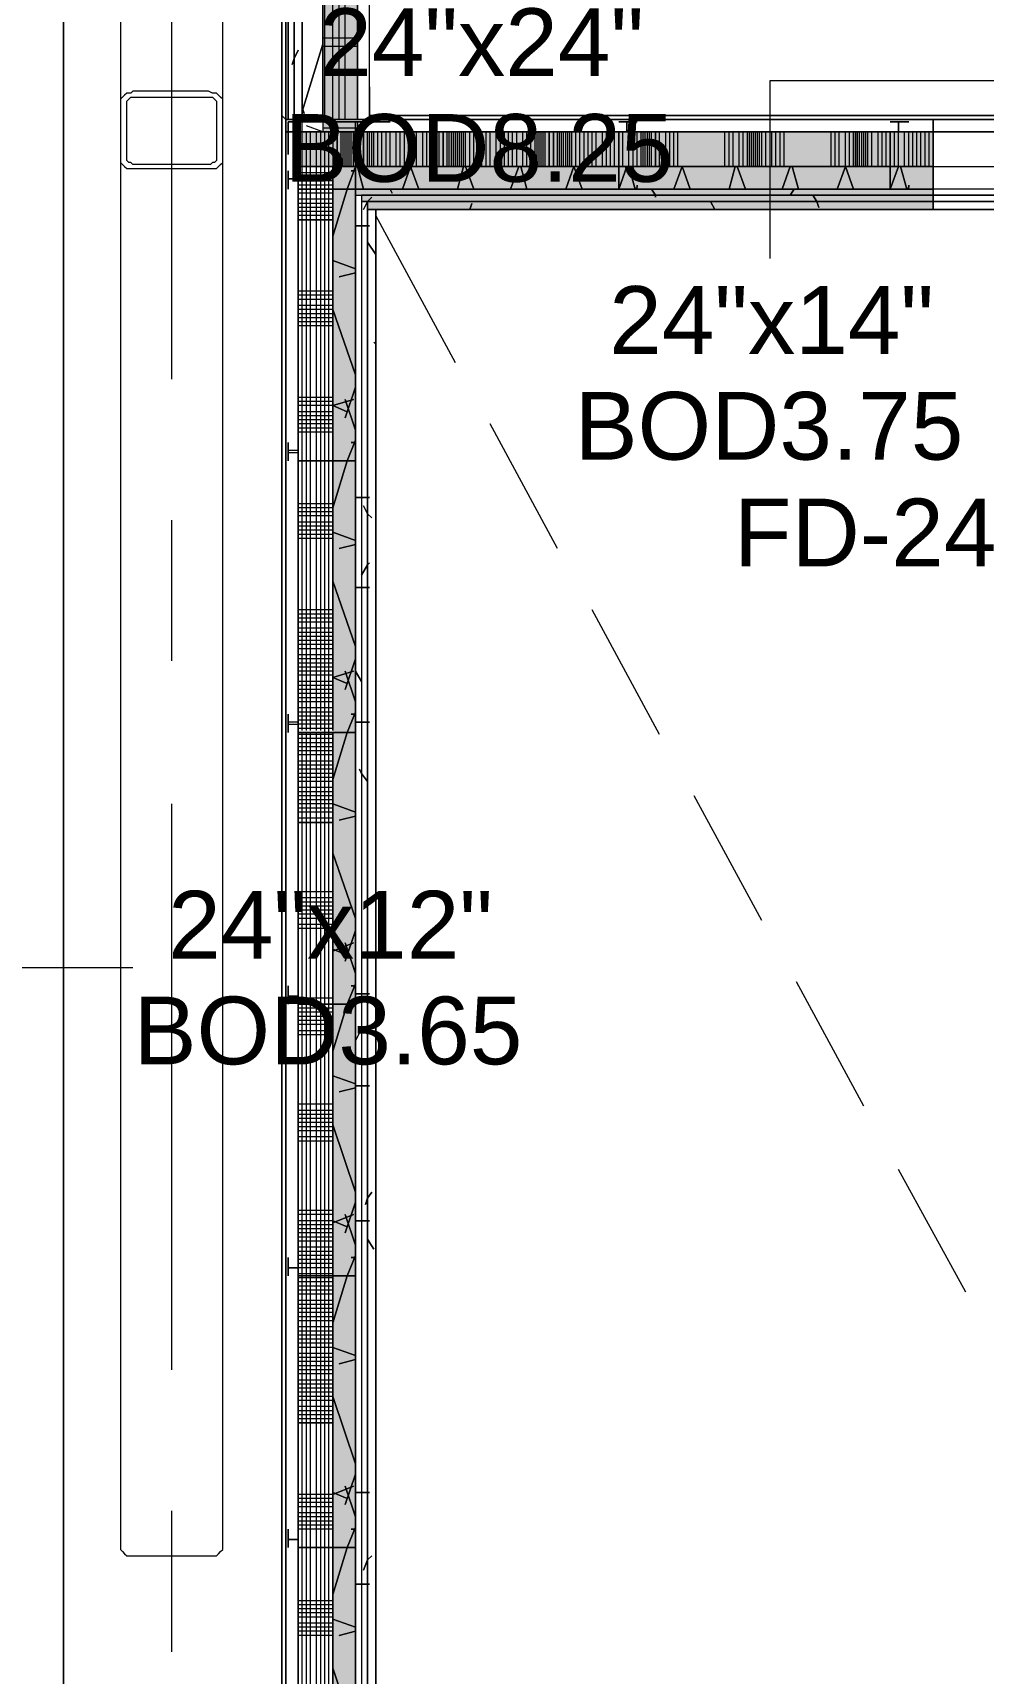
# Model space of a CAD drawing. Header units: metres. Extents: x -2 to 207, y -8 to 52.
# Drawn here: x 39.695 to 41.828, y 27.783 to 31.462 of the extents above; entities that cross this region are included whole.
import ezdxf

# ---------------------------------------------------------------- set-up
doc = ezdxf.new("R2010")
doc.units = ezdxf.units.M
doc.layers.add('HVAC - Ductos', color=5, linetype='Continuous', lineweight=0)
doc.layers.add('PDF_Text', color=7, linetype='Continuous', lineweight=0)
doc.layers.add('PDF_Geometry', color=7, linetype='Continuous', lineweight=0, true_color=0xaaaaaa)
doc.layers.add('PDF_Solid Fills', color=7, linetype='Continuous', lineweight=0, true_color=0xffffff)
doc.styles.add('PDF Helvetica', font='')
doc.styles.get('PDF Helvetica').set_extended_font_data('Helvetica')

msp = doc.modelspace()

# ---------------------------------------------------------------- hatches: boundary and pattern name
at = {"layer": 'PDF_Solid Fills', "lineweight": 0, "transparency": 33554559}
h = msp.add_hatch(color=256, dxfattribs=at)
h.paths.add_polyline_path([(40.3458, 31.2673), (40.4236, 31.2673), (40.4236, 32.7564), (40.3458, 32.7564)])
h.paths.add_polyline_path([(40.3458, 31.2399), (40.4236, 31.2399), (40.4236, 31.2627), (40.3458, 31.2627)])
h = msp.add_hatch(color=256, dxfattribs=at)
h.paths.add_polyline_path([(41.7157, 31.162), (41.7157, 31.2399), (40.2908, 31.2399), (40.2908, 31.162)])
h.paths.add_polyline_path([(43.4476, 31.2399), (43.4476, 31.162), (43.7591, 31.162), (43.7591, 31.2399)])
h.paths.add_polyline_path([(42.403, 31.2399), (42.403, 31.162), (42.7649, 31.162), (42.7649, 31.2399)])
h = msp.add_hatch(color=256, dxfattribs=at)
h.paths.add_polyline_path([(41.7157, 31.162), (41.7157, 31.2399), (40.2908, 31.2399), (40.2908, 31.162)])
h.paths.add_polyline_path([(43.4476, 31.2399), (43.4476, 31.162), (43.7591, 31.162), (43.7591, 31.2399)])
h.paths.add_polyline_path([(42.403, 31.2399), (42.403, 31.162), (42.7649, 31.162), (42.7649, 31.2399)])
h = msp.add_hatch(color=256, dxfattribs=at)
h.paths.add_polyline_path([(41.7157, 31.1116), (41.7157, 31.1619), (40.3687, 31.1619), (40.3687, 31.1116)])
h.paths.add_polyline_path([(43.4476, 31.1619), (43.4476, 31.1116), (43.7087, 31.1116), (43.7087, 31.1619)])
h.paths.add_polyline_path([(42.403, 31.1619), (42.403, 31.1116), (42.7649, 31.1116), (42.7649, 31.1619)])
h = msp.add_hatch(color=256, dxfattribs=at)
h.paths.add_polyline_path([(41.7157, 31.1116), (41.7157, 31.1619), (40.3687, 31.1619), (40.3687, 31.1116)])
h.paths.add_polyline_path([(43.4476, 31.1619), (43.4476, 31.1116), (43.7087, 31.1116), (43.7087, 31.1619)])
h.paths.add_polyline_path([(42.403, 31.1619), (42.403, 31.1116), (42.7649, 31.1116), (42.7649, 31.1619)])
h = msp.add_hatch(color=256, dxfattribs=at)
h.paths.add_polyline_path([(40.3687, 26.2366), (40.4191, 26.2366), (40.4191, 31.1115), (40.3687, 31.1115)])
h.paths.add_polyline_path([(40.4145, 25.6273), (40.4191, 26.2312), (40.4191, 26.2321), (40.3687, 26.2321), (40.3687, 25.6227)])
h = msp.add_hatch(color=256, dxfattribs=at)
h.paths.add_polyline_path([(40.3687, 26.2366), (40.4191, 26.2366), (40.4191, 31.1115), (40.3687, 31.1115)])
h.paths.add_polyline_path([(40.4145, 25.6273), (40.4191, 26.2312), (40.4191, 26.2321), (40.3687, 26.2321), (40.3687, 25.6227)])
h = msp.add_hatch(color=256, dxfattribs=at)
h.paths.add_polyline_path([(41.7157, 31.0979), (41.7157, 31.1115), (40.4191, 31.1115), (40.4191, 31.0979)])
h.paths.add_polyline_path([(43.4476, 31.0979), (43.695, 31.0979), (43.695, 31.1115), (43.4476, 31.1115)])
h.paths.add_polyline_path([(42.7649, 31.0979), (42.7649, 31.1115), (42.403, 31.1115), (42.403, 31.0979)])
h = msp.add_hatch(color=256, dxfattribs=at)
h.paths.add_polyline_path([(41.7157, 31.0979), (41.7157, 31.1115), (40.4191, 31.1115), (40.4191, 31.0979)])
h.paths.add_polyline_path([(43.4476, 31.0979), (43.695, 31.0979), (43.695, 31.1115), (43.4476, 31.1115)])
h.paths.add_polyline_path([(42.7649, 31.0979), (42.7649, 31.1115), (42.403, 31.1115), (42.403, 31.0979)])
h = msp.add_hatch(color=256, dxfattribs=at)
h.paths.add_polyline_path([(41.7157, 31.0841), (41.7157, 31.0979), (40.4328, 31.0979), (40.4328, 31.0841)])
h.paths.add_polyline_path([(43.4476, 31.0979), (43.4476, 31.0841), (43.6767, 31.0841), (43.6767, 31.0979)])
h.paths.add_polyline_path([(42.403, 31.0979), (42.403, 31.0841), (42.7649, 31.0841), (42.7649, 31.0979)])
h = msp.add_hatch(color=256, dxfattribs=at)
h.paths.add_polyline_path([(41.7157, 31.0841), (41.7157, 31.0979), (40.4328, 31.0979), (40.4328, 31.0841)])
h.paths.add_polyline_path([(43.4476, 31.0979), (43.4476, 31.0841), (43.6767, 31.0841), (43.6767, 31.0979)])
h.paths.add_polyline_path([(42.403, 31.0979), (42.403, 31.0841), (42.7649, 31.0841), (42.7649, 31.0979)])
h = msp.add_hatch(color=256, dxfattribs=at)
h.paths.add_polyline_path([(41.7157, 31.0658), (41.7157, 31.0841), (40.4465, 31.0841), (40.4465, 31.0658)])
h.paths.add_polyline_path([(43.4476, 31.0841), (43.4476, 31.0658), (43.6629, 31.0658), (43.6629, 31.0841)])
h.paths.add_polyline_path([(42.403, 31.0841), (42.403, 31.0658), (42.7649, 31.0658), (42.7649, 31.0841)])
h = msp.add_hatch(color=256, dxfattribs=at)
h.paths.add_polyline_path([(41.7157, 31.0658), (41.7157, 31.0841), (40.4465, 31.0841), (40.4465, 31.0658)])
h.paths.add_polyline_path([(43.4476, 31.0841), (43.4476, 31.0658), (43.6629, 31.0658), (43.6629, 31.0841)])
h.paths.add_polyline_path([(42.403, 31.0841), (42.403, 31.0658), (42.7649, 31.0658), (42.7649, 31.0841)])

# ---------------------------------------------------------------- linework, layer by layer
at = {"layer": 'HVAC - Ductos', "lineweight": 0}
for points in [[(41.8807, 31.3544), (41.3492, 31.3544), (41.3492, 30.9558)], [(39.0858, 29.3659), (39.9197, 29.3659)]]:
    msp.add_lwpolyline(points, dxfattribs=at)
at = {"layer": 'PDF_Geometry', "lineweight": 0}
for points in [[(40.4511, 32.7289), (40.7948, 32.7289), (40.7948, 32.9121), (40.2679, 32.9121), (39.457, 32.9121), (39.457, 32.6969), (40.2679, 32.6969), (40.2679, 31.2673), (40.2633, 31.2673), (40.2633, 31.2399), (40.2633, 31.0657), (40.2633, 25.6227)], [(40.7948, 32.7564), (40.7948, 32.8297), (40.3458, 32.8297), (40.3458, 32.7564), (40.3458, 32.7289), (40.3458, 32.5502), (40.3458, 31.9408), (40.3458, 31.2673), (40.3458, 31.2399), (40.2999, 31.2399), (40.2908, 31.2399), (40.2908, 31.1619), (40.2908, 31.0657), (40.2908, 25.6456)], [(40.2999, 32.7289), (40.2999, 31.2673), (40.2999, 32.8297), (40.3458, 32.8297), (40.3458, 32.7289), (40.3458, 32.5502), (40.3458, 31.9408), (40.3458, 31.2673), (40.3458, 31.9408), (40.3458, 32.5502), (40.3458, 32.7289), (40.3458, 32.7564), (40.4237, 32.7564), (40.4237, 32.7289), (40.4237, 31.2673)], [(40.4511, 31.2673), (43.7271, 31.2673), (43.7271, 32.7289), (43.7499, 32.7289), (43.7499, 31.2673), (43.7499, 32.7564), (43.8279, 32.7564), (43.8279, 32.2203), (43.8279, 31.611), (43.8279, 31.2673), (43.8279, 31.611), (43.8279, 32.2203), (43.8279, 32.8297), (43.8783, 32.8297), (43.8783, 32.2615)], [(31.7643, 32.7289), (31.7643, 32.7106), (31.2694, 32.7106), (31.2694, 32.6969), (31.7643, 32.6969), (38.733, 32.6969), (39.457, 32.6969), (40.2679, 32.6969), (40.2679, 32.7243), (40.2679, 32.6969), (40.2679, 31.2673), (40.2817, 31.2673)], [(39.457, 32.6969), (39.457, 32.7106), (40.2679, 32.7106), (40.2817, 32.7106), (40.2817, 31.2673), (40.2999, 31.2673), (40.2999, 31.2719)], [(40.4237, 32.7289), (40.4237, 31.2673), (40.4237, 32.7289)], [(39.6539, 32.6969), (39.7639, 32.6969), (39.7639, 25.7281), (39.6539, 25.7281), (39.6539, 27.2355), (39.6539, 25.7281), (39.6539, 27.2355), (39.6539, 25.7281)], [(39.7639, 25.7281), (39.7639, 32.6969)], [(40.2999, 31.2673), (40.2633, 31.2673), (40.2633, 32.6831), (40.2633, 31.2673), (40.2633, 25.7418), (40.2633, 31.2673), (40.2587, 31.2719), (40.2541, 31.2765), (40.2541, 25.7556), (40.2541, 31.2765), (40.2587, 31.2719), (40.2633, 31.2673), (40.2633, 25.7418)], [(40.1213, 28.3946), (40.1213, 32.1471), (40.1213, 32.1562), (40.1167, 32.1608), (40.1121, 32.1654), (40.1075, 32.1654), (40.0984, 32.1699), (40.0892, 32.1699), (39.9197, 32.1699), (39.9151, 32.1699), (39.9059, 32.1654), (39.9013, 32.1654), (39.8967, 32.1608), (39.8922, 32.1562), (39.8922, 32.1471), (39.8922, 28.3946)], [(40.0068, 31.9546), (40.0068, 30.6855)], [(40.4511, 31.3406), (40.4511, 31.9042)], [(40.4511, 31.3406), (40.4511, 31.9042)], [(40.4511, 31.2673), (41.7157, 31.2673), (41.7157, 31.0657), (40.4649, 31.0657), (40.4649, 25.7281), (40.1213, 25.7281)], [(40.2633, 31.2673), (40.2633, 25.7418), (40.2633, 31.2673)], [(40.2633, 25.7418), (40.2633, 31.2673), (40.2633, 31.2399), (40.2679, 31.2399), (40.4191, 31.2399), (41.7157, 31.2399), (41.7157, 31.2673), (40.4511, 31.2673), (43.7271, 31.2673), (40.4511, 31.2673), (43.7271, 31.2673), (43.4476, 31.2673), (43.4476, 31.2399), (43.7087, 31.2399), (43.86, 31.2399), (43.86, 31.2673), (43.86, 22.9241)], [(40.2633, 31.2673), (40.2633, 25.7418), (40.2633, 31.2673)], [(40.2679, 25.6227), (40.2908, 25.6227), (40.2908, 25.6456), (40.2908, 31.2399), (40.2679, 31.2399), (40.2633, 31.2399), (40.2633, 25.6227)], [(40.4237, 31.2627), (40.4237, 31.2399), (40.4191, 31.2399), (40.3458, 31.2399), (40.4191, 31.2399), (40.4237, 31.2399), (41.7157, 31.2399), (41.7157, 31.2673), (41.7157, 31.0657), (40.4649, 31.0657), (40.4649, 25.6227), (40.4649, 25.696), (40.4649, 25.7144), (40.4649, 25.7281), (40.4649, 25.7144), (40.2679, 25.7144)], [(40.2679, 31.2353), (40.2679, 31.2399)], [(40.3458, 31.2399), (40.2999, 31.2399), (40.2999, 31.2627)], [(40.3687, 29.8974), (40.3687, 30.5022), (40.3687, 31.0657), (40.3687, 31.1115), (40.3687, 31.1619), (40.4191, 31.1619), (41.0101, 31.1619), (41.6195, 31.1619), (41.7157, 31.1619), (41.7157, 31.2399)], [(42.403, 31.2399), (41.7157, 31.2399), (42.403, 31.2399)], [(39.8922, 31.1803), (39.8922, 28.0648), (39.8922, 28.0602), (39.8967, 28.0556), (39.9013, 28.051), (39.9059, 28.0464), (39.9151, 28.0464), (39.9197, 28.0464), (40.0892, 28.0464), (40.0984, 28.0464), (40.1075, 28.0464), (40.1121, 28.051), (40.1167, 28.0556), (40.1213, 28.0602), (40.1213, 28.0648), (40.1213, 31.1803)], [(40.2908, 25.6456), (40.2908, 31.1619), (40.3687, 31.1619), (40.3687, 31.1115), (40.3687, 30.5022), (40.3687, 29.8974), (40.3687, 30.5022), (40.3687, 31.1115), (40.4191, 31.1115), (40.4191, 30.5022), (40.4191, 29.8928), (40.4191, 29.2835), (40.4191, 28.6741), (40.4191, 28.0648), (40.4191, 27.4554)], [(40.4191, 27.4554), (40.4191, 28.0648), (40.4191, 28.6741), (40.4191, 29.2835), (40.4191, 29.8928), (40.4191, 30.5022), (40.4191, 31.0657), (40.4191, 31.0979), (40.4191, 31.1115), (41.7157, 31.1115), (41.7157, 31.1619), (42.403, 31.1619)], [(41.7157, 31.1619), (42.403, 31.1619), (42.7649, 31.1619), (43.4476, 31.1619)], [(40.4191, 26.2366), (40.4191, 26.846), (40.4191, 27.4554), (40.4191, 28.0648), (40.4191, 28.6741), (40.4191, 29.2835), (40.4191, 29.8928), (40.4191, 30.5022), (40.4191, 31.0979), (40.4328, 31.0979), (40.4328, 25.6227), (40.4191, 25.6227), (40.4191, 26.2321), (40.4191, 25.6227), (40.4191, 26.2321)], [(43.4476, 31.0979), (43.4476, 31.1115), (42.7649, 31.1115), (42.403, 31.1115), (41.7157, 31.1115), (41.7157, 31.0979), (40.4328, 31.0979), (40.4328, 31.0841), (40.4328, 31.0657), (40.4328, 25.6227)], [(43.4476, 31.0841), (42.7649, 31.0841), (42.403, 31.0841), (42.403, 31.0979), (41.7157, 31.0979), (42.403, 31.0979), (42.7649, 31.0979), (43.4476, 31.0979), (43.4476, 31.0841), (43.6629, 31.0841), (43.6767, 31.0841), (43.6767, 22.9562), (43.6629, 22.9562), (40.4465, 22.9562), (40.4465, 22.9699), (40.4465, 25.719)], [(42.403, 31.0979), (42.403, 31.1115), (41.7157, 31.1115)], [(41.7157, 31.0841), (41.7157, 31.0979)], [(40.4465, 25.6227), (40.4465, 31.0657), (40.4465, 31.0841), (41.7157, 31.0841), (41.7157, 31.0657), (42.403, 31.0657), (41.7157, 31.0657)], [(40.4649, 31.0657), (40.4649, 25.6227), (40.4649, 31.0657)], [(40.4649, 31.0657), (41.7157, 31.0657), (40.4649, 31.0657)], [(40.6436, 30.7221), (40.4649, 31.052)], [(42.403, 31.0657), (42.403, 31.0841), (41.7157, 31.0841), (42.403, 31.0841)], [(40.8727, 30.3052), (40.7214, 30.5847)], [(40.4145, 30.5022), (40.4191, 30.5022), (40.4191, 30.5068)], [(40.0068, 30.3693), (40.0068, 30.0532)], [(41.1018, 29.8882), (40.9506, 30.1677)], [(40.4145, 25.6227), (40.3687, 25.6227), (40.3687, 25.6456), (40.3687, 26.2366), (40.3687, 26.846), (40.3687, 27.4554), (40.3687, 28.0648), (40.3687, 28.6741), (40.3687, 29.2835), (40.3687, 29.8928), (40.3687, 29.2835), (40.3687, 28.6741), (40.3687, 28.0648), (40.3687, 27.4554), (40.3687, 26.846), (40.3687, 26.2366), (40.3687, 25.6456), (40.3687, 25.6227), (40.2908, 25.6227)], [(40.3687, 29.8928), (40.3687, 29.2835), (40.3687, 28.6741), (40.3687, 28.0648), (40.3687, 27.4554), (40.3687, 26.846), (40.3687, 26.2366), (40.3687, 25.6456), (40.3687, 25.6227)], [(40.0068, 29.7325), (40.0068, 28.4634)], [(41.3309, 29.4713), (41.1796, 29.7508)], [(41.5599, 29.0544), (41.4087, 29.3338)], [(40.3229, 29.2835), (40.3275, 29.2835)], [(41.789, 28.6374), (41.6378, 28.9123)], [(39.8922, 28.3946), (39.8922, 28.1655)], [(40.1213, 28.1655), (40.1213, 28.3946)], [(40.0068, 28.1472), (40.0068, 27.8311)]]:
    msp.add_lwpolyline(points, dxfattribs=at)
for points in [[(40.2679, 31.2673), (40.2817, 31.2673), (40.2817, 32.8939), (40.2679, 32.8939), (40.2679, 31.2673), (40.2679, 32.9121), (40.2679, 32.8801), (40.2679, 32.7289)], [(40.2817, 31.2673), (40.2999, 31.2673), (40.2999, 32.8801), (40.2817, 32.8801)], [(40.2633, 31.2673), (40.2679, 31.2673), (40.2679, 32.6418), (40.2679, 31.2673), (40.2679, 32.6831), (40.2679, 31.2673), (40.2633, 31.2673), (40.2587, 31.2719), (40.2541, 31.2765), (40.2541, 32.6693), (40.2541, 31.2765), (40.2541, 25.7556), (40.2541, 31.2765), (40.2587, 31.2719)], [(40.2633, 31.2673), (40.2633, 32.6831)], [(40.2541, 31.2765), (40.2541, 32.6693)], [(39.8922, 31.1803), (39.8922, 31.1711), (39.8967, 31.1665), (39.9013, 31.1619), (39.9059, 31.1574), (39.9151, 31.1574), (39.9197, 31.1574), (40.0892, 31.1574), (40.0984, 31.1574), (40.1075, 31.1574), (40.1121, 31.1619), (40.1167, 31.1665), (40.1213, 31.1711), (40.1213, 31.1803), (40.1213, 31.3086), (40.1213, 31.3132), (40.1167, 31.3178), (40.1121, 31.3224), (40.1075, 31.3269), (40.0984, 31.3269), (40.0892, 31.3315), (39.9197, 31.3315), (39.9151, 31.3269), (39.9059, 31.3269), (39.9013, 31.3224), (39.8967, 31.3178), (39.8922, 31.3132), (39.8922, 31.3086)], [(40.0892, 31.1665), (39.9197, 31.1665), (39.9151, 31.1711), (39.9105, 31.1711), (39.9059, 31.1757), (39.9059, 31.1803), (39.9059, 31.3086), (39.9105, 31.3132), (39.9151, 31.3178), (39.9197, 31.3178), (40.0892, 31.3178), (40.0938, 31.3178), (40.0984, 31.3178), (40.103, 31.3132), (40.1075, 31.3086), (40.1075, 31.1803), (40.1075, 31.1757), (40.103, 31.1711), (40.0984, 31.1711), (40.0938, 31.1665)], [(40.4511, 31.2673), (40.4511, 31.3406), (40.4511, 31.2673), (40.2999, 31.2673)], [(40.2999, 31.2903), (40.2999, 31.2673)], [(43.7271, 31.2765), (40.4511, 31.2765)], [(43.7271, 31.2765), (40.4511, 31.2765)], [(40.2679, 31.2627), (40.2679, 31.1895), (40.2679, 31.2627), (40.4191, 31.2627)], [(41.7157, 31.1619), (41.7157, 31.2399), (40.4191, 31.2399), (40.2908, 31.2399), (40.2908, 31.1619), (40.4191, 31.1619), (41.0101, 31.1619), (41.6195, 31.1619)], [(40.4191, 31.1115), (40.4465, 31.1115), (40.4191, 31.1115), (40.4191, 31.2627), (40.497, 31.2627), (40.4191, 31.2627)], [(40.4191, 31.2399), (40.4191, 31.2627)], [(43.7271, 31.2673), (40.4511, 31.2673)], [(40.6161, 31.2673), (43.6079, 31.2673)], [(41.0514, 31.2399), (41.0285, 31.2399), (41.0285, 31.2627), (41.0101, 31.2627), (41.0468, 31.2627), (41.0514, 31.2627), (41.0468, 31.2627), (41.0422, 31.2627), (41.0468, 31.2627), (41.0514, 31.2627), (41.0468, 31.2627), (41.0101, 31.2627), (41.0285, 31.2627), (41.0285, 31.2399), (41.0101, 31.2399), (41.0101, 31.1161), (41.0101, 31.1115), (41.0468, 31.1115), (41.0514, 31.1115), (41.0514, 31.1161), (41.0514, 31.1207), (41.0514, 31.1161), (41.0468, 31.1115), (41.0101, 31.1115), (41.0101, 31.1161), (41.0101, 31.2399)], [(41.6608, 31.2399), (41.6378, 31.2399), (41.6378, 31.2627), (41.6195, 31.2627), (41.6608, 31.2627), (41.6516, 31.2627), (41.6608, 31.2627), (41.6195, 31.2627), (41.6378, 31.2627), (41.6378, 31.2399), (41.6195, 31.2399), (41.6195, 31.1161), (41.6195, 31.1115), (41.6562, 31.1115), (41.6608, 31.1115), (41.6608, 31.1161), (41.6608, 31.1207), (41.6608, 31.1161), (41.6562, 31.1115), (41.6195, 31.1115), (41.6195, 31.1161), (41.6195, 31.2399)], [(42.403, 31.2673), (41.7157, 31.2673)], [(40.2908, 31.1528), (40.2908, 31.1345), (40.2679, 31.1345), (40.2679, 31.1299), (40.2679, 31.1161), (40.2679, 31.1528), (40.2679, 31.1482), (40.2679, 31.1528), (40.2679, 31.1115), (40.2679, 31.1299), (40.2679, 31.1345), (40.2725, 31.1345), (40.2908, 31.1345), (40.2908, 31.1115), (40.2954, 31.1115), (40.4191, 31.1115), (40.4191, 31.1528), (40.4099, 31.1528), (40.4191, 31.1528), (40.4191, 31.1115), (40.2954, 31.1115), (40.2908, 31.1115)], [(41.7157, 31.1115), (41.7157, 31.1619), (41.6195, 31.1619), (41.0101, 31.1619), (40.4191, 31.1619), (40.3687, 31.1619), (40.3687, 31.1115), (40.4191, 31.1115)], [(39.7639, 31.0703), (39.7639, 31.0979)], [(41.7157, 31.0979), (41.7157, 31.1115), (40.4191, 31.1115), (40.4191, 31.0979)], [(41.7157, 31.0841), (41.7157, 31.0979), (40.4328, 31.0979), (40.4328, 31.0841)], [(40.4328, 25.6227), (40.4465, 25.6227), (40.4465, 31.0841), (40.4328, 31.0841)], [(41.7157, 31.0657), (41.7157, 31.0841), (40.4465, 31.0841), (40.4465, 31.0657)], [(40.4465, 25.6227), (40.4649, 25.6227), (40.4649, 31.0657), (40.4465, 31.0657)], [(41.7157, 31.0657), (42.403, 31.0657)], [(39.7639, 30.6626), (39.7639, 30.6946)], [(40.2908, 30.5435), (40.2908, 30.5251), (40.2679, 30.5251), (40.2679, 30.5205), (40.2679, 30.5068), (40.2679, 30.5022), (40.2679, 30.5068), (40.2679, 30.5435), (40.2679, 30.5389), (40.2679, 30.5435), (40.2679, 30.5022), (40.2679, 30.5205), (40.2725, 30.5205), (40.2908, 30.5205), (40.2908, 30.5022), (40.2954, 30.5022), (40.4191, 30.5022), (40.4191, 30.5435), (40.4099, 30.5435), (40.4191, 30.5435), (40.4191, 30.5022), (40.2954, 30.5022), (40.2908, 30.5022)], [(39.7639, 30.2594), (39.7639, 30.2868)], [(40.2908, 29.9341), (40.2908, 29.9157), (40.2679, 29.9157), (40.2679, 29.9112), (40.2679, 29.8928), (40.2679, 29.9341), (40.2679, 29.9295), (40.2679, 29.9341), (40.2679, 29.8928), (40.2679, 29.9112), (40.2725, 29.9112), (40.2908, 29.9112), (40.2908, 29.8928), (40.2954, 29.8928), (40.4191, 29.8928), (40.4191, 29.9341), (40.4099, 29.9341), (40.4191, 29.9341), (40.4191, 29.8928), (40.2954, 29.8928), (40.2908, 29.8928)], [(39.7639, 29.8516), (39.7639, 29.8836)], [(39.7639, 29.4484), (39.7639, 29.4759)], [(40.2908, 29.3247), (40.2908, 29.3018), (40.2679, 29.3018), (40.2679, 29.2835), (40.2679, 29.3247), (40.2679, 29.3201), (40.2679, 29.3247), (40.2679, 29.2835), (40.2679, 29.3018), (40.2725, 29.3018), (40.2908, 29.3018), (40.2908, 29.2835), (40.2954, 29.2835), (40.4191, 29.2835), (40.4191, 29.3247), (40.4099, 29.3247), (40.4191, 29.3247), (40.4191, 29.2835), (40.2954, 29.2835), (40.2908, 29.2835)], [(39.7639, 29.0406), (39.7639, 29.0727)], [(40.2908, 28.7153), (40.2908, 28.6924), (40.2679, 28.6924), (40.2679, 28.6741), (40.2679, 28.7153), (40.2679, 28.7062), (40.2679, 28.7153), (40.2679, 28.6741), (40.2679, 28.6924), (40.2725, 28.6924), (40.2908, 28.6924), (40.2908, 28.6741), (40.2954, 28.6741), (40.4191, 28.6741), (40.4191, 28.7108), (40.4191, 28.7153), (40.4099, 28.7153), (40.4191, 28.7153), (40.4191, 28.7108), (40.4191, 28.6741), (40.2954, 28.6741), (40.2908, 28.6741)], [(39.7639, 28.6328), (39.7639, 28.665)], [(39.7639, 28.2297), (39.7639, 28.2572)], [(40.2908, 28.106), (40.2908, 28.083), (40.2679, 28.083), (40.2679, 28.0648), (40.2679, 28.1014), (40.2679, 28.106), (40.2679, 28.1014), (40.2679, 28.0968), (40.2679, 28.1014), (40.2679, 28.106), (40.2679, 28.1014), (40.2679, 28.0648), (40.2679, 28.083), (40.2725, 28.083), (40.2908, 28.083), (40.2908, 28.0648), (40.2954, 28.0648), (40.4191, 28.0648), (40.4191, 28.1014), (40.4191, 28.106), (40.4099, 28.106), (40.4191, 28.106), (40.4191, 28.1014), (40.4191, 28.0648), (40.2954, 28.0648), (40.2908, 28.0648)], [(39.7639, 27.8219), (39.7639, 27.8539)]]:
    msp.add_lwpolyline(points, close=True, dxfattribs=at)
at = {"layer": 'PDF_Geometry', "color": 254, "lineweight": 0, "true_color": 0xeaeaea}
for points in [[(40.3503, 31.2673), (40.3503, 32.7289), (40.3503, 32.7564), (40.3503, 32.8297)], [(40.3687, 31.2673), (40.3687, 32.7289), (40.3687, 32.7564), (40.3687, 32.8297)], [(40.3825, 31.2673), (40.3825, 31.9408), (40.3825, 32.5502), (40.3825, 32.7564), (40.3825, 32.8297)], [(40.3962, 31.2673), (40.3962, 31.9408), (40.3962, 32.5502), (40.3962, 32.7289), (40.3962, 32.7564), (40.3962, 32.8297)], [(40.3458, 31.4506), (40.4237, 31.4506)], [(40.3458, 31.4323), (40.4237, 31.4323)], [(40.3458, 31.249), (40.4191, 31.249), (40.4237, 31.249)]]:
    msp.add_lwpolyline(points, dxfattribs=at)
for points in [[(40.2771, 31.391), (40.2817, 31.4048), (40.2908, 31.4231), (40.2817, 31.4048)], [(40.4465, 31.0841), (40.4557, 31.0933), (40.4465, 31.0841), (40.4374, 31.0657)], [(40.497, 31.1115), (40.5016, 31.1024)], [(41.0926, 31.0979), (41.0926, 31.0933), (41.0926, 31.0979), (41.0834, 31.1115)], [(41.395, 31.0979), (41.4041, 31.1115)], [(41.4454, 31.0979), (41.4545, 31.0841), (41.4591, 31.0703), (41.4545, 31.0841), (41.4454, 31.0979), (41.4408, 31.0979)], [(40.6757, 31.0657), (40.6803, 31.0795)], [(41.2163, 31.0841), (41.2255, 31.0657)], [(40.4465, 31.0291), (40.4328, 31.0291), (40.4191, 31.0291), (40.4328, 31.0291), (40.4465, 31.0291), (40.4511, 31.0291)], [(40.4465, 30.9924), (40.4649, 30.965)], [(40.4603, 30.768), (40.4649, 30.7634)], [(40.4465, 30.4197), (40.4328, 30.4197), (40.4191, 30.4197), (40.4328, 30.4197), (40.4465, 30.4197), (40.4511, 30.4197)], [(40.4374, 30.4014), (40.4465, 30.3831), (40.4557, 30.3739), (40.4465, 30.3831)], [(40.4328, 30.2456), (40.4465, 30.2686), (40.4511, 30.2732), (40.4465, 30.2686)], [(40.4465, 30.2182), (40.4328, 30.2182), (40.4191, 30.2182), (40.4328, 30.2182), (40.4465, 30.2182), (40.4511, 30.2182)], [(40.4191, 30.0303), (40.4328, 30.0074)], [(40.4465, 29.9157), (40.4328, 29.9157), (40.4191, 29.9157), (40.4328, 29.9157), (40.4465, 29.9157), (40.4511, 29.9157)], [(40.4328, 29.8012), (40.4465, 29.7828), (40.4328, 29.8012), (40.4283, 29.8104)], [(40.4465, 29.3064), (40.4328, 29.3064), (40.4191, 29.3064), (40.4328, 29.3064), (40.4465, 29.3064), (40.4511, 29.3064)], [(40.4191, 29.201), (40.4328, 29.2285)], [(40.4465, 29.1002), (40.4328, 29.1002), (40.4191, 29.1002), (40.4328, 29.1002), (40.4465, 29.1002), (40.4511, 29.1002)], [(40.4191, 28.9994), (40.4191, 29.004)], [(40.442, 28.8345), (40.4465, 28.8482), (40.4557, 28.8619), (40.4465, 28.8482)], [(40.4465, 28.7978), (40.4328, 28.7978), (40.4191, 28.7978), (40.4328, 28.7978), (40.4465, 28.7978), (40.4511, 28.7978)], [(40.4465, 28.7657), (40.4465, 28.7566), (40.4603, 28.7337), (40.4465, 28.7566)], [(40.4465, 28.1885), (40.4328, 28.1885), (40.4191, 28.1885), (40.4328, 28.1885), (40.4465, 28.1885), (40.4511, 28.1885)], [(40.4374, 28.0144), (40.4465, 28.0372), (40.4557, 28.0464), (40.4465, 28.0372)], [(40.4465, 27.9823), (40.4328, 27.9823), (40.4191, 27.9823), (40.4328, 27.9823), (40.4465, 27.9823), (40.4511, 27.9823)]]:
    msp.add_lwpolyline(points, close=True, dxfattribs=at)
at = {"layer": 'PDF_Geometry', "color": 254, "lineweight": 0, "true_color": 0xdddddd}
for points in [[(40.3458, 31.4368), (40.2999, 31.2857)], [(40.2999, 31.2948), (40.3045, 31.2811)], [(40.4191, 31.1619), (40.4008, 31.1115), (40.3687, 31.0062), (40.4008, 31.1115)], [(40.4237, 31.1619), (40.4374, 31.1115)], [(40.5428, 31.1619), (40.5612, 31.1115), (40.5428, 31.1619), (40.5245, 31.1115)], [(40.6619, 31.1619), (40.6482, 31.1115)], [(40.6665, 31.1619), (40.6848, 31.1115)], [(40.7857, 31.1619), (40.7673, 31.1115)], [(40.7902, 31.1619), (40.8039, 31.1115)], [(40.9093, 31.1619), (40.9277, 31.1115), (40.9093, 31.1619), (40.891, 31.1115)], [(41.0285, 31.1619), (41.0101, 31.1115)], [(41.033, 31.1619), (41.0468, 31.1115)], [(41.1522, 31.1619), (41.1705, 31.1115), (41.1522, 31.1619), (41.1338, 31.1115)], [(41.2712, 31.1619), (41.2575, 31.1115)], [(41.2758, 31.1619), (41.2942, 31.1115)], [(41.395, 31.1619), (41.3767, 31.1115)], [(41.3996, 31.1619), (41.4133, 31.1115)], [(41.5187, 31.1619), (41.537, 31.1115), (41.5187, 31.1619), (41.5004, 31.1115)], [(41.6378, 31.1619), (41.6195, 31.1115)], [(41.6424, 31.1619), (41.6562, 31.1115)], [(40.3687, 30.9512), (40.4191, 30.9329)], [(40.4191, 30.9237), (40.3825, 30.9146)], [(40.3687, 30.8412), (40.4191, 30.6946)], [(40.4191, 30.6672), (40.3962, 30.5984)], [(40.4145, 30.6397), (40.3687, 30.6259), (40.4008, 30.6121), (40.3687, 30.6259)], [(40.3962, 30.6397), (40.4191, 30.5709)], [(40.4191, 30.5481), (40.4008, 30.5022), (40.3687, 30.3968), (40.4008, 30.5022)], [(40.3687, 30.3418), (40.4191, 30.3235)], [(40.4191, 30.3144), (40.3825, 30.3052)], [(40.3687, 30.2319), (40.4191, 30.0853)], [(40.4145, 30.0303), (40.3687, 30.0165), (40.4008, 30.0028), (40.3687, 30.0165)], [(40.4191, 30.0577), (40.3962, 29.9891)], [(40.3962, 30.0303), (40.4191, 29.9615)], [(40.4191, 29.9387), (40.4008, 29.8928), (40.3687, 29.7874), (40.4008, 29.8928)], [(40.3687, 29.7325), (40.4191, 29.7142)], [(40.4191, 29.705), (40.3825, 29.6958)], [(40.3687, 29.6225), (40.4191, 29.4759)], [(40.4191, 29.4484), (40.3962, 29.3797)], [(40.4145, 29.4209), (40.3687, 29.4026)], [(40.3687, 29.4072), (40.4008, 29.3935)], [(40.3962, 29.4209), (40.4191, 29.3522)], [(40.4191, 29.3293), (40.4008, 29.2835), (40.3687, 29.1781), (40.4008, 29.2835)], [(40.3687, 29.1231), (40.4191, 29.1048)], [(40.4191, 29.0956), (40.3825, 29.0865)], [(40.3687, 29.0132), (40.4191, 28.8619)], [(40.4145, 28.8115), (40.3687, 28.7932)], [(40.4191, 28.8391), (40.3962, 28.7703)], [(40.3962, 28.8115), (40.4191, 28.7429)], [(40.3687, 28.7978), (40.4008, 28.784)], [(40.4191, 28.7199), (40.4008, 28.6741), (40.3687, 28.5688), (40.4008, 28.6741)], [(40.3687, 28.5137), (40.4191, 28.4954)], [(40.4191, 28.4863), (40.3825, 28.4771)], [(40.3687, 28.4037), (40.4191, 28.2526)], [(40.4191, 28.2297), (40.3962, 28.161)], [(40.4145, 28.2022), (40.3687, 28.1839)], [(40.3687, 28.1885), (40.4008, 28.1747)], [(40.3962, 28.2022), (40.4191, 28.1334)], [(40.4191, 28.1106), (40.4008, 28.0648), (40.3687, 27.9593), (40.4008, 28.0648)], [(40.3687, 27.9044), (40.4191, 27.8861)], [(40.4191, 27.8769), (40.3825, 27.8677)], [(40.3687, 27.7944), (40.4191, 27.6433)]]:
    msp.add_lwpolyline(points, close=True, dxfattribs=at)
at = {"layer": 'PDF_Geometry', "color": 254, "lineweight": 0, "true_color": 0xd4d4d4}
for points in [[(40.3687, 31.2399), (40.3687, 31.1619), (40.2908, 31.1619)], [(40.2999, 29.8974), (40.2999, 30.5022), (40.2999, 31.1115), (40.2999, 31.1619), (40.2999, 31.2399)], [(40.3091, 29.8974), (40.3091, 30.5022), (40.3091, 31.1115), (40.3091, 31.1619), (40.3091, 31.2399)], [(40.3183, 29.8974), (40.3183, 30.5022), (40.3183, 31.1115), (40.3183, 31.1619), (40.3183, 31.2399)], [(40.3321, 29.8974), (40.3321, 30.5022), (40.3321, 31.1115), (40.3321, 31.1619), (40.3321, 31.2399)], [(40.3412, 29.8974), (40.3412, 30.5022), (40.3412, 31.1115), (40.3412, 31.1619), (40.3412, 31.2399)], [(40.3503, 25.6227), (40.3503, 25.6456), (40.3503, 31.1619), (40.3503, 31.2399)], [(40.3595, 25.6227), (40.3595, 25.6456), (40.3595, 31.1619), (40.3595, 31.2399)], [(40.387, 31.1619), (40.387, 31.2399)], [(40.3916, 31.1619), (40.3916, 31.2399)], [(40.3962, 31.1619), (40.3962, 31.2399)], [(40.4008, 31.1619), (40.4008, 31.2399)], [(40.4054, 31.1619), (40.4054, 31.2399)], [(40.4099, 31.1619), (40.4099, 31.2399)], [(40.4145, 31.1619), (40.4145, 31.2399)], [(40.4237, 31.1619), (40.4237, 31.2399)], [(40.4283, 31.1619), (40.4283, 31.2399)], [(40.4465, 31.1619), (40.4465, 31.2399)], [(40.4511, 31.1619), (40.4511, 31.2399)], [(40.4557, 31.1619), (40.4557, 31.2399)], [(40.4603, 31.1619), (40.4603, 31.2399)], [(40.4695, 31.1619), (40.4695, 31.2399)], [(40.4786, 31.1619), (40.4786, 31.2399)], [(40.4878, 31.1619), (40.4878, 31.2399)], [(40.497, 31.1619), (40.497, 31.2399)], [(40.5108, 31.1619), (40.5108, 31.2399)], [(40.5199, 31.1619), (40.5199, 31.2399)], [(40.529, 31.1619), (40.529, 31.2399)], [(40.5382, 31.1619), (40.5382, 31.2399)], [(40.5474, 31.1619), (40.5474, 31.2399)], [(40.5566, 31.1619), (40.5566, 31.2399)], [(40.5703, 31.1619), (40.5703, 31.2399)], [(40.5794, 31.1619), (40.5794, 31.2399)], [(40.5886, 31.1619), (40.5886, 31.2399)], [(40.5978, 31.1619), (40.5978, 31.2399)], [(40.607, 31.1619), (40.607, 31.2399)], [(40.6161, 31.1619), (40.6161, 31.2399)], [(40.6252, 31.1619), (40.6252, 31.2399)], [(40.6298, 31.1619), (40.6298, 31.2399)], [(40.6344, 31.1619), (40.6344, 31.2399)], [(40.639, 31.1619), (40.639, 31.2399)], [(40.6436, 31.1619), (40.6436, 31.2399)], [(40.6482, 31.1619), (40.6482, 31.2399)], [(40.6528, 31.1619), (40.6528, 31.2399)], [(40.6574, 31.1619), (40.6574, 31.2399)], [(40.6619, 31.1619), (40.6619, 31.2399)], [(40.6665, 31.1619), (40.6665, 31.2399)], [(40.6757, 31.1619), (40.6757, 31.2399)], [(40.6848, 31.1619), (40.6848, 31.2399)], [(40.694, 31.1619), (40.694, 31.2399)], [(40.7032, 31.1619), (40.7032, 31.2399)], [(40.7123, 31.1619), (40.7123, 31.2399)], [(40.7214, 31.1619), (40.7214, 31.2399)], [(40.7352, 31.1619), (40.7352, 31.2399)], [(40.7444, 31.1619), (40.7444, 31.2399)], [(40.7535, 31.1619), (40.7535, 31.2399)], [(40.7627, 31.1619), (40.7627, 31.2399)], [(40.7719, 31.1619), (40.7719, 31.2399)], [(40.7811, 31.1619), (40.7811, 31.2399)], [(40.7948, 31.1619), (40.7948, 31.2399)], [(40.8039, 31.1619), (40.8039, 31.2399)], [(40.8131, 31.1619), (40.8131, 31.2399)], [(40.8223, 31.1619), (40.8223, 31.2399)], [(40.8269, 31.1619), (40.8269, 31.2399)], [(40.8315, 31.1619), (40.8315, 31.2399)], [(40.8361, 31.1619), (40.8361, 31.2399)], [(40.8406, 31.1619), (40.8406, 31.2399)], [(40.8452, 31.1619), (40.8452, 31.2399)], [(40.8727, 31.1619), (40.8727, 31.2399)], [(40.8773, 31.1619), (40.8773, 31.2399)], [(40.8819, 31.1619), (40.8819, 31.2399)], [(40.8864, 31.1619), (40.8864, 31.2399)], [(40.891, 31.1619), (40.891, 31.2399)], [(40.8956, 31.1619), (40.8956, 31.2399)], [(40.9001, 31.1619), (40.9001, 31.2399)], [(40.9047, 31.1619), (40.9047, 31.2399)], [(40.9139, 31.1619), (40.9139, 31.2399)], [(40.9231, 31.1619), (40.9231, 31.2399)], [(40.9323, 31.1619), (40.9323, 31.2399)], [(40.9414, 31.1619), (40.9414, 31.2399)], [(40.9506, 31.1619), (40.9506, 31.2399)], [(40.9597, 31.1619), (40.9597, 31.2399)], [(40.9735, 31.1619), (40.9735, 31.2399)], [(40.9826, 31.1619), (40.9826, 31.2399)], [(40.9918, 31.1619), (40.9918, 31.2399)], [(41.0009, 31.1619), (41.0009, 31.2399)], [(41.0101, 31.1619), (41.0101, 31.2399)], [(41.0193, 31.1619), (41.0193, 31.2399)], [(41.033, 31.1619), (41.033, 31.2399)], [(41.0422, 31.1619), (41.0422, 31.2399)], [(41.0514, 31.1619), (41.0514, 31.2399)], [(41.0606, 31.1619), (41.0606, 31.2399)], [(41.0651, 31.1619), (41.0651, 31.2399)], [(41.0697, 31.1619), (41.0697, 31.2399)], [(41.0743, 31.1619), (41.0743, 31.2399)], [(41.0788, 31.1619), (41.0788, 31.2399)], [(41.0834, 31.1619), (41.0834, 31.2399)], [(41.1018, 31.1619), (41.1018, 31.2399)], [(41.1155, 31.1619), (41.1155, 31.2399)], [(41.1247, 31.1619), (41.1247, 31.2399)], [(41.1338, 31.1619), (41.1338, 31.2399)], [(41.143, 31.1619), (41.143, 31.2399)], [(41.2484, 31.1619), (41.2484, 31.2399)], [(41.2575, 31.1619), (41.2575, 31.2399)], [(41.2667, 31.1619), (41.2667, 31.2399)], [(41.2804, 31.1619), (41.2804, 31.2399)], [(41.2896, 31.1619), (41.2896, 31.2399)], [(41.2988, 31.1619), (41.2988, 31.2399)], [(41.3034, 31.1619), (41.3034, 31.2399)], [(41.3079, 31.1619), (41.3079, 31.2399)], [(41.3125, 31.1619), (41.3125, 31.2399)], [(41.3171, 31.1619), (41.3171, 31.2399)], [(41.3217, 31.1619), (41.3217, 31.2399)], [(41.3263, 31.1619), (41.3263, 31.2399)], [(41.3309, 31.1619), (41.3309, 31.2399)], [(41.34, 31.1619), (41.34, 31.2399)], [(41.3537, 31.1619), (41.3537, 31.2399)], [(41.3629, 31.1619), (41.3629, 31.2399)], [(41.3721, 31.1619), (41.3721, 31.2399)], [(41.3813, 31.1619), (41.3813, 31.2399)], [(41.4866, 31.1619), (41.4866, 31.2399)], [(41.4958, 31.1619), (41.4958, 31.2399)], [(41.505, 31.1619), (41.505, 31.2399)], [(41.5187, 31.1619), (41.5187, 31.2399)], [(41.5279, 31.1619), (41.5279, 31.2399)], [(41.537, 31.1619), (41.537, 31.2399)], [(41.5461, 31.1619), (41.5461, 31.2399)], [(41.5507, 31.1619), (41.5507, 31.2399)], [(41.5553, 31.1619), (41.5553, 31.2399)], [(41.5599, 31.1619), (41.5599, 31.2399)], [(41.5645, 31.1619), (41.5645, 31.2399)], [(41.5691, 31.1619), (41.5691, 31.2399)], [(41.5783, 31.1619), (41.5783, 31.2399)], [(41.592, 31.1619), (41.592, 31.2399)], [(41.6012, 31.1619), (41.6012, 31.2399)], [(41.6104, 31.1619), (41.6104, 31.2399)], [(41.6195, 31.1619), (41.6195, 31.2399)], [(41.6286, 31.1619), (41.6286, 31.2399)], [(41.6378, 31.1619), (41.6378, 31.2399)], [(41.6516, 31.1619), (41.6516, 31.2399)], [(41.6608, 31.1619), (41.6608, 31.2399)], [(41.6699, 31.1619), (41.6699, 31.2399)], [(41.679, 31.1619), (41.679, 31.2399)], [(41.6882, 31.1619), (41.6882, 31.2399)], [(41.6974, 31.1619), (41.6974, 31.2399)], [(41.7066, 31.1619), (41.7066, 31.2399)], [(40.3687, 31.1482), (40.2908, 31.1482)], [(40.3687, 31.1391), (40.2908, 31.1391)], [(40.3687, 31.1299), (40.2908, 31.1299)], [(40.3687, 31.1207), (40.2908, 31.1207)], [(40.3687, 31.1115), (40.2908, 31.1115)], [(40.3687, 31.1024), (40.2908, 31.1024)], [(40.3687, 31.0887), (40.2908, 31.0887)], [(40.3687, 31.0795), (40.2908, 31.0795)], [(40.3687, 31.0703), (40.2908, 31.0703)], [(40.3687, 31.0612), (40.2908, 31.0612)], [(40.3687, 31.052), (40.2908, 31.052)], [(40.3687, 30.8825), (40.2908, 30.8825)], [(40.3687, 30.8733), (40.2908, 30.8733)], [(40.3687, 30.8642), (40.2908, 30.8642)], [(40.3687, 30.8504), (40.2908, 30.8504)], [(40.3687, 30.8412), (40.2908, 30.8412)], [(40.3687, 30.8321), (40.2908, 30.8321)], [(40.3687, 30.823), (40.2908, 30.823)], [(40.3687, 30.8138), (40.2908, 30.8138)], [(40.3687, 30.8046), (40.2908, 30.8046)], [(40.3687, 30.6442), (40.2908, 30.6442)], [(40.3687, 30.6351), (40.2908, 30.6351)], [(40.3687, 30.6259), (40.2908, 30.6259)], [(40.3687, 30.6121), (40.2908, 30.6121)], [(40.3687, 30.603), (40.2908, 30.603)], [(40.3687, 30.5939), (40.2908, 30.5939)], [(40.3687, 30.5847), (40.2908, 30.5847)], [(40.3687, 30.5755), (40.2908, 30.5755)], [(40.3687, 30.5663), (40.2908, 30.5663)], [(40.3687, 30.406), (40.2908, 30.406)], [(40.3687, 30.3968), (40.2908, 30.3968)], [(40.3687, 30.3877), (40.2908, 30.3877)], [(40.3687, 30.3785), (40.2908, 30.3785)], [(40.3687, 30.3648), (40.2908, 30.3648)], [(40.3687, 30.3556), (40.2908, 30.3556)], [(40.3687, 30.3464), (40.2908, 30.3464)], [(40.3687, 30.3372), (40.2908, 30.3372)], [(40.3687, 30.3281), (40.2908, 30.3281)], [(40.3687, 30.1677), (40.2908, 30.1677)], [(40.3687, 30.1585), (40.2908, 30.1585)], [(40.3687, 30.1494), (40.2908, 30.1494)], [(40.3687, 30.1403), (40.2908, 30.1403)], [(40.3687, 30.1265), (40.2908, 30.1265)], [(40.3687, 30.1174), (40.2908, 30.1174)], [(40.3687, 30.1082), (40.2908, 30.1082)], [(40.3687, 30.099), (40.2908, 30.099)], [(40.3687, 30.0899), (40.2908, 30.0899)], [(40.3687, 30.0807), (40.2908, 30.0807)], [(40.3687, 30.0669), (40.2908, 30.0669)], [(40.3687, 30.0577), (40.2908, 30.0577)], [(40.3687, 30.0486), (40.2908, 30.0486)], [(40.3687, 30.0395), (40.2908, 30.0395)], [(40.3687, 30.0303), (40.2908, 30.0303)], [(40.3687, 30.0211), (40.2908, 30.0211)], [(40.3687, 30.0074), (40.2908, 30.0074)], [(40.3687, 29.9982), (40.2908, 29.9982)], [(40.3687, 29.9891), (40.2908, 29.9891)], [(40.3687, 29.9799), (40.2908, 29.9799)], [(40.3687, 29.9707), (40.2908, 29.9707)], [(40.3687, 29.9615), (40.2908, 29.9615)], [(40.3687, 29.9479), (40.2908, 29.9479)], [(40.3687, 29.9387), (40.2908, 29.9387)], [(40.3687, 29.9295), (40.2908, 29.9295)], [(40.3687, 29.9203), (40.2908, 29.9203)], [(40.3687, 29.9112), (40.2908, 29.9112)], [(40.3687, 29.902), (40.2908, 29.902)], [(40.3687, 29.8882), (40.2908, 29.8882)], [(40.3687, 29.8791), (40.2908, 29.8791)], [(40.2999, 26.2366), (40.2999, 26.846), (40.2999, 27.4554), (40.2999, 28.0648), (40.2999, 28.6741), (40.2999, 29.2835), (40.2999, 29.8928)], [(40.3091, 26.2366), (40.3091, 26.846), (40.3091, 27.4554), (40.3091, 28.0648), (40.3091, 28.6741), (40.3091, 29.2835), (40.3091, 29.8928)], [(40.3183, 26.2366), (40.3183, 26.846), (40.3183, 27.4554), (40.3183, 28.0648), (40.3183, 28.6741), (40.3183, 29.2835), (40.3183, 29.8928)], [(40.3321, 26.2366), (40.3321, 26.846), (40.3321, 27.4554), (40.3321, 28.0648), (40.3321, 28.6741), (40.3321, 29.2835), (40.3321, 29.8928)], [(40.3412, 26.2366), (40.3412, 26.846), (40.3412, 27.4554), (40.3412, 28.0648), (40.3412, 28.6741), (40.3412, 29.2835), (40.3412, 29.8928)], [(40.3687, 29.8699), (40.2908, 29.8699)], [(40.3687, 29.8608), (40.2908, 29.8608)], [(40.3687, 29.8516), (40.2908, 29.8516)], [(40.3687, 29.8425), (40.2908, 29.8425)], [(40.3687, 29.8287), (40.2908, 29.8287)], [(40.3687, 29.8195), (40.2908, 29.8195)], [(40.3687, 29.8104), (40.2908, 29.8104)], [(40.3687, 29.8012), (40.2908, 29.8012)], [(40.3687, 29.792), (40.2908, 29.792)], [(40.3687, 29.7828), (40.2908, 29.7828)], [(40.3687, 29.7692), (40.2908, 29.7692)], [(40.3687, 29.76), (40.2908, 29.76)], [(40.3687, 29.7508), (40.2908, 29.7508)], [(40.3687, 29.7416), (40.2908, 29.7416)], [(40.3687, 29.7325), (40.2908, 29.7325)], [(40.3687, 29.7233), (40.2908, 29.7233)], [(40.3687, 29.7142), (40.2908, 29.7142)], [(40.3687, 29.7004), (40.2908, 29.7004)], [(40.3687, 29.5355), (40.2908, 29.5355)], [(40.3687, 29.5217), (40.2908, 29.5217)], [(40.3687, 29.5125), (40.2908, 29.5125)], [(40.3687, 29.5034), (40.2908, 29.5034)], [(40.3687, 29.4943), (40.2908, 29.4943)], [(40.3687, 29.4851), (40.2908, 29.4851)], [(40.3687, 29.4759), (40.2908, 29.4759)], [(40.3687, 29.4621), (40.2908, 29.4621)], [(40.3687, 29.453), (40.2908, 29.453)], [(40.3687, 29.2972), (40.2908, 29.2972)], [(40.3687, 29.2835), (40.2908, 29.2835)], [(40.3687, 29.2743), (40.2908, 29.2743)], [(40.3687, 29.2652), (40.2908, 29.2652)], [(40.3687, 29.256), (40.2908, 29.256)], [(40.3687, 29.2468), (40.2908, 29.2468)], [(40.3687, 29.2376), (40.2908, 29.2376)], [(40.3687, 29.2239), (40.2908, 29.2239)], [(40.3687, 29.2148), (40.2908, 29.2148)], [(40.3687, 29.0589), (40.2908, 29.0589)], [(40.3687, 29.0452), (40.2908, 29.0452)], [(40.3687, 29.0361), (40.2908, 29.0361)], [(40.3687, 29.0269), (40.2908, 29.0269)], [(40.3687, 29.0178), (40.2908, 29.0178)], [(40.3687, 29.0086), (40.2908, 29.0086)], [(40.3687, 28.9994), (40.2908, 28.9994)], [(40.3687, 28.9857), (40.2908, 28.9857)], [(40.3687, 28.9765), (40.2908, 28.9765)], [(40.3687, 28.8207), (40.2908, 28.8207)], [(40.3687, 28.8115), (40.2908, 28.8115)], [(40.3687, 28.7978), (40.2908, 28.7978)], [(40.3687, 28.7886), (40.2908, 28.7886)], [(40.3687, 28.7795), (40.2908, 28.7795)], [(40.3687, 28.7703), (40.2908, 28.7703)], [(40.3687, 28.7612), (40.2908, 28.7612)], [(40.3687, 28.752), (40.2908, 28.752)], [(40.3687, 28.7383), (40.2908, 28.7383)], [(40.3687, 28.7291), (40.2908, 28.7291)], [(40.3687, 28.7199), (40.2908, 28.7199)], [(40.3687, 28.7108), (40.2908, 28.7108)], [(40.3687, 28.7016), (40.2908, 28.7016)], [(40.3687, 28.6924), (40.2908, 28.6924)], [(40.3687, 28.6787), (40.2908, 28.6787)], [(40.3687, 28.6695), (40.2908, 28.6695)], [(40.3687, 28.6604), (40.2908, 28.6604)], [(40.3687, 28.6512), (40.2908, 28.6512)], [(40.3687, 28.642), (40.2908, 28.642)], [(40.3687, 28.6328), (40.2908, 28.6328)], [(40.3687, 28.6192), (40.2908, 28.6192)], [(40.3687, 28.61), (40.2908, 28.61)], [(40.3687, 28.6008), (40.2908, 28.6008)], [(40.3687, 28.5916), (40.2908, 28.5916)], [(40.3687, 28.5825), (40.2908, 28.5825)], [(40.3687, 28.5733), (40.2908, 28.5733)], [(40.3687, 28.5596), (40.2908, 28.5596)], [(40.3687, 28.5504), (40.2908, 28.5504)], [(40.3687, 28.5412), (40.2908, 28.5412)], [(40.3687, 28.5321), (40.2908, 28.5321)], [(40.3687, 28.5229), (40.2908, 28.5229)], [(40.3687, 28.5137), (40.2908, 28.5137)], [(40.3687, 28.5), (40.2908, 28.5)], [(40.3687, 28.4908), (40.2908, 28.4908)], [(40.3687, 28.4817), (40.2908, 28.4817)], [(40.3687, 28.4725), (40.2908, 28.4725)], [(40.3687, 28.4634), (40.2908, 28.4634)], [(40.3687, 28.4542), (40.2908, 28.4542)], [(40.3687, 28.4404), (40.2908, 28.4404)], [(40.3687, 28.4313), (40.2908, 28.4313)], [(40.3687, 28.4221), (40.2908, 28.4221)], [(40.3687, 28.4129), (40.2908, 28.4129)], [(40.3687, 28.4037), (40.2908, 28.4037)], [(40.3687, 28.3946), (40.2908, 28.3946)], [(40.3687, 28.3809), (40.2908, 28.3809)], [(40.3687, 28.3717), (40.2908, 28.3717)], [(40.3687, 28.3625), (40.2908, 28.3625)], [(40.3687, 28.3534), (40.2908, 28.3534)], [(40.3687, 28.1839), (40.2908, 28.1839)], [(40.3687, 28.1747), (40.2908, 28.1747)], [(40.3687, 28.1655), (40.2908, 28.1655)], [(40.3687, 28.1564), (40.2908, 28.1564)], [(40.3687, 28.1426), (40.2908, 28.1426)], [(40.3687, 28.1334), (40.2908, 28.1334)], [(40.3687, 28.1243), (40.2908, 28.1243)], [(40.3687, 28.1152), (40.2908, 28.1152)], [(40.3687, 28.106), (40.2908, 28.106)], [(40.3687, 27.9456), (40.2908, 27.9456)], [(40.3687, 27.9364), (40.2908, 27.9364)], [(40.3687, 27.9273), (40.2908, 27.9273)], [(40.3687, 27.9182), (40.2908, 27.9182)], [(40.3687, 27.909), (40.2908, 27.909)], [(40.3687, 27.8952), (40.2908, 27.8952)], [(40.3687, 27.8861), (40.2908, 27.8861)], [(40.3687, 27.8769), (40.2908, 27.8769)], [(40.3687, 27.8677), (40.2908, 27.8677)]]:
    msp.add_lwpolyline(points, dxfattribs=at)
at = {"layer": 'PDF_Geometry', "color": 254, "lineweight": 0, "true_color": 0xdddddd}
msp.add_lwpolyline([(40.3458, 31.2399), (40.3091, 31.2536)], dxfattribs=at)
at = {"layer": 'PDF_Geometry', "color": 254, "lineweight": 0, "true_color": 0xd4d4d4}
for points in [[(40.3779, 31.2399), (40.3779, 31.1619)], [(40.4374, 31.2399), (40.4374, 31.1619)], [(40.6161, 31.2399), (40.6161, 31.1619)], [(40.8543, 31.2399), (40.8543, 31.1619)], [(40.8635, 31.2399), (40.8635, 31.1619)], [(41.0926, 31.2399), (41.0926, 31.1619)], [(41.5416, 31.2399), (41.5416, 31.1619)], [(40.2908, 31.0429), (40.3687, 31.0429)], [(40.2908, 29.6912), (40.3687, 29.6912)], [(40.2908, 28.3442), (40.3687, 28.3442)]]:
    msp.add_lwpolyline(points, close=True, dxfattribs=at)

# ---------------------------------------------------------------- texts
at = {"layer": 'PDF_Text', "lineweight": 0, "attachment_point": 4, "style": 'PDF Helvetica'}
for s, insert, char_height in [('24"x24"', (40.3381, 31.441), 0.1519), ('BOD8.25', (40.2602, 31.2028), 0.1519), ('24"x14"', (40.9887, 30.8179), 0.1519), ('BOD3.75', (40.9108, 30.5796), 0.1519), ('FD-24"x14"-24"x14"', (41.2682, 30.3414), 0.151898), ('24"x12"', (39.999, 29.4617), 0.1519), ('BOD3.65', (39.9211, 29.2234), 0.1519)]:
    msp.add_mtext(s, dxfattribs=dict(at, insert=insert, char_height=char_height))

doc.saveas('drawing.dxf')
